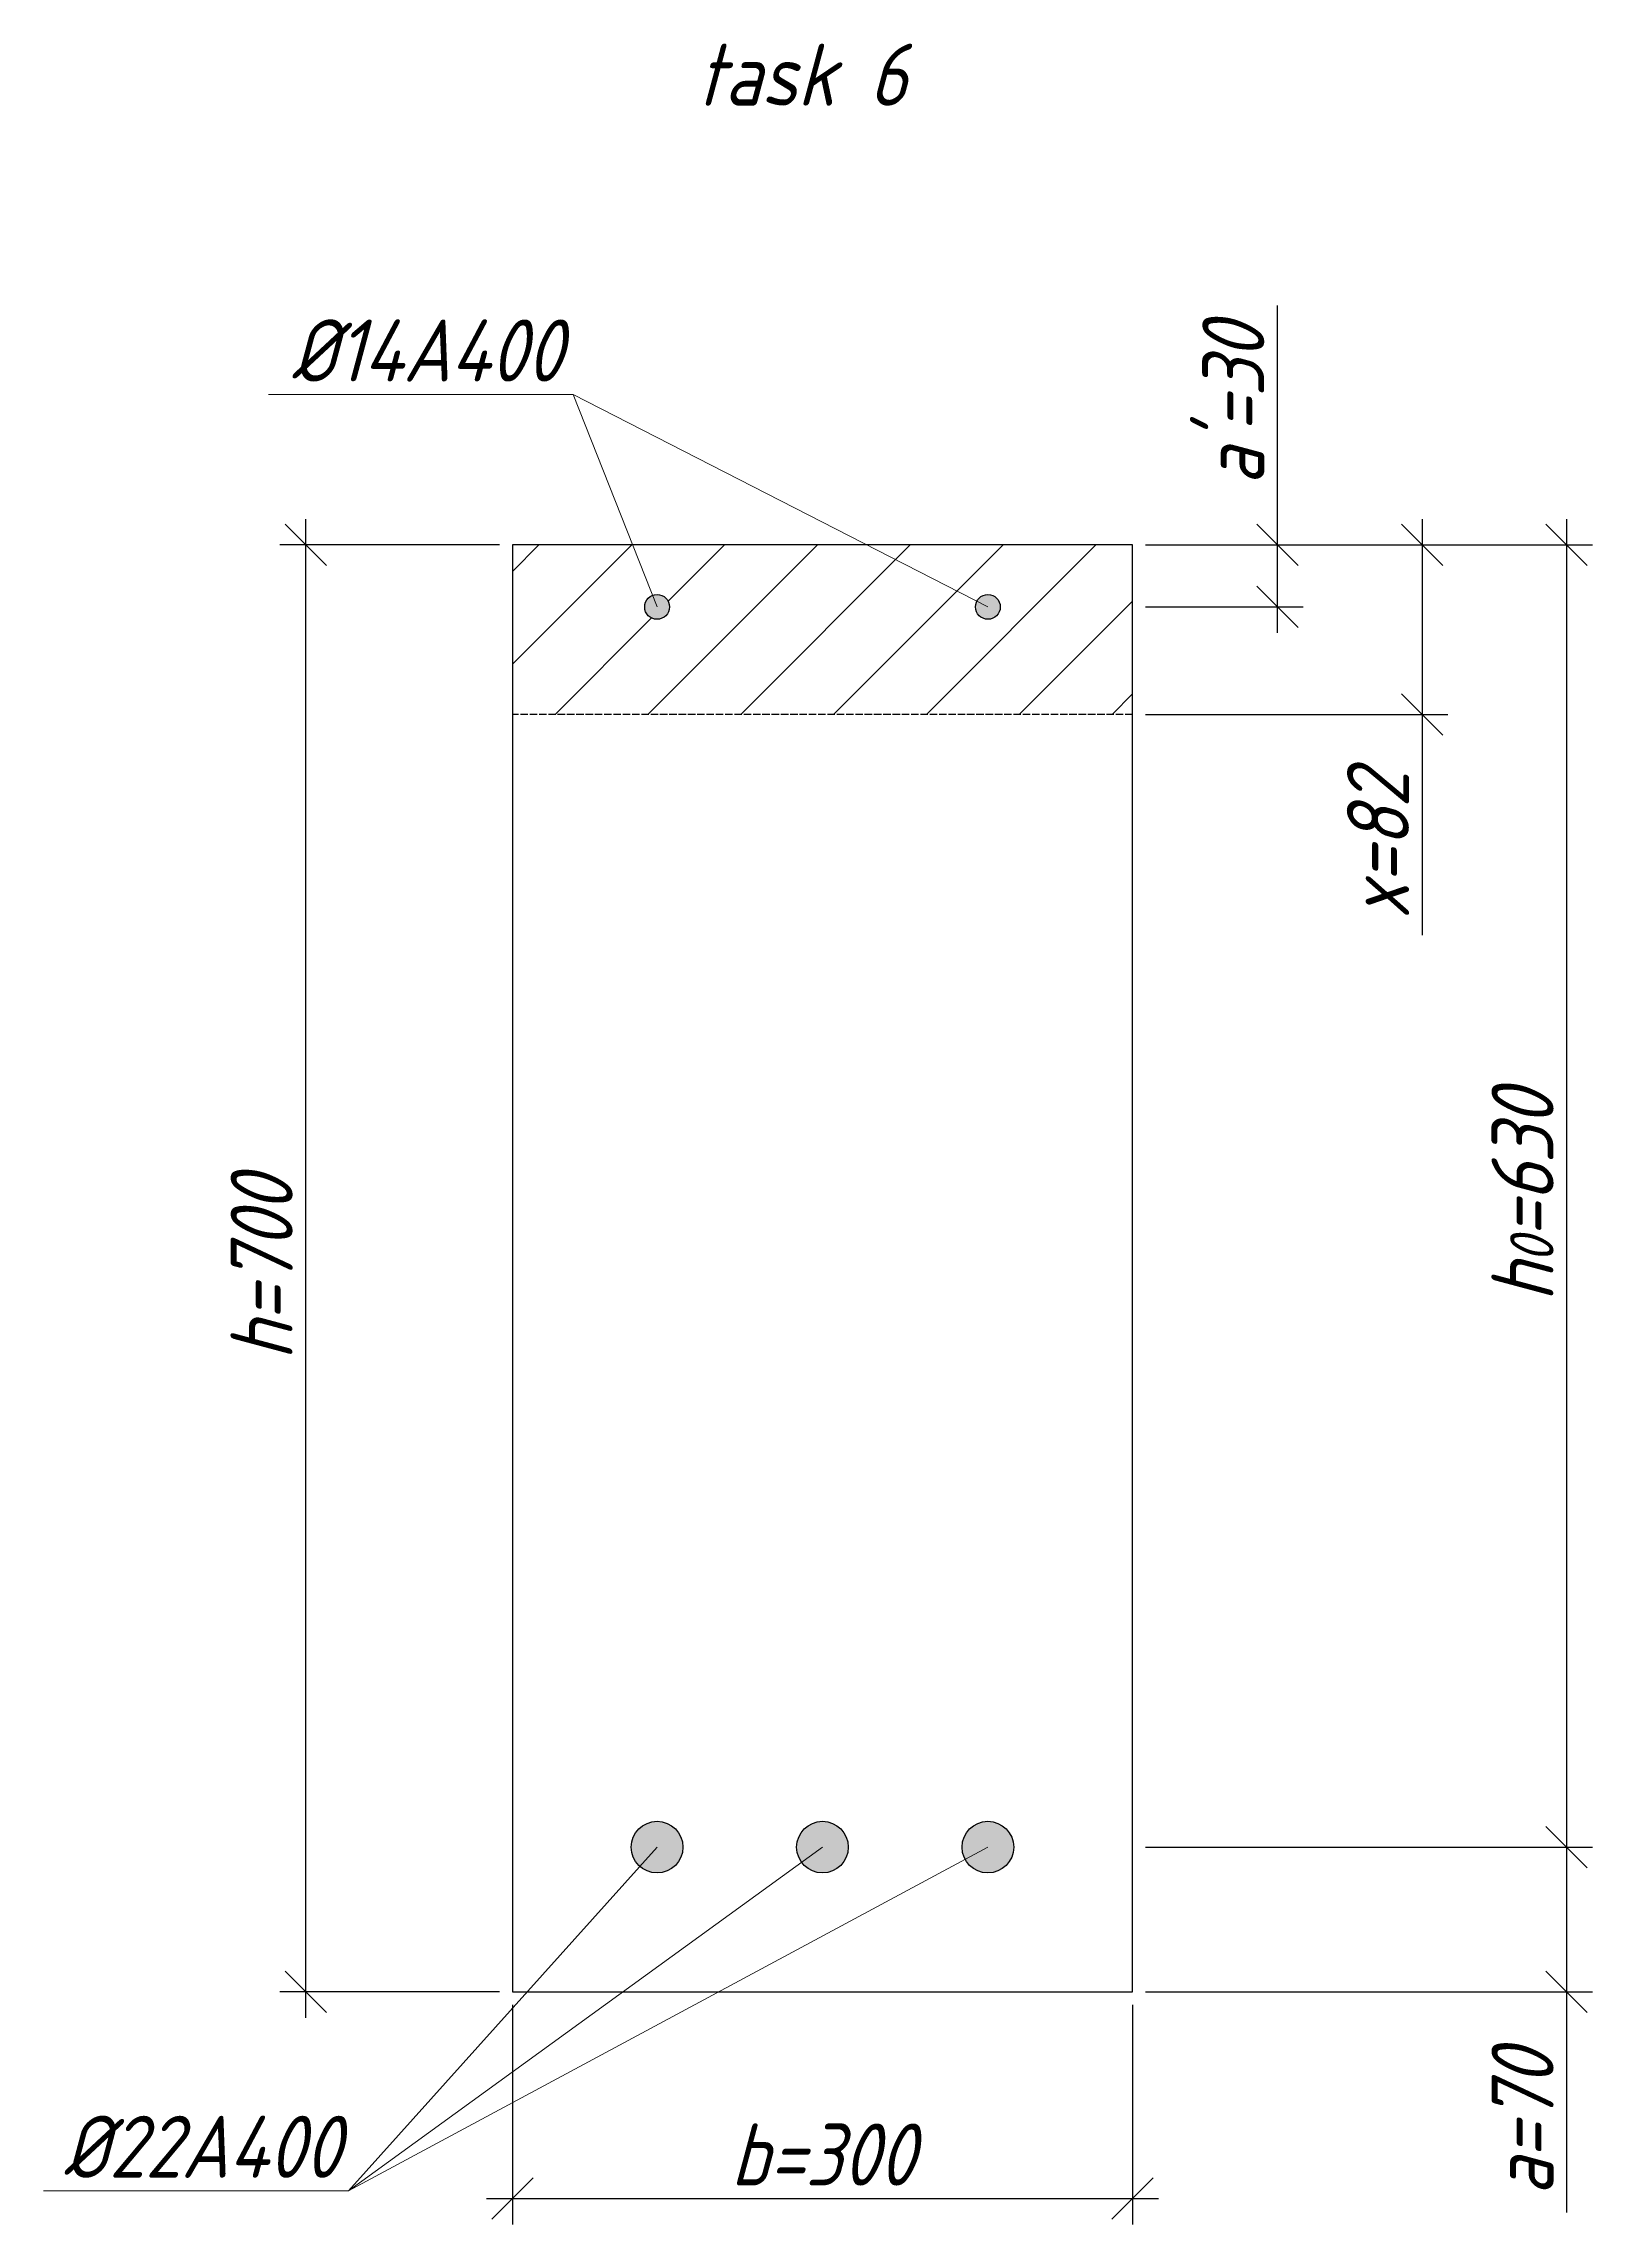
# Model space of a CAD drawing. Header units: millimetres. Extents: x -180 to 58926, y -10791 to 13515.
# Drawn here: x 3893 to 4642, y -1012 to 43 of the extents above; entities that cross this region are included whole.
import ezdxf

# ---------------------------------------------------------------- set-up
doc = ezdxf.new("R2010")
doc.units = ezdxf.units.MM
doc.linetypes.add('ACAD_ISO02W100', pattern=[15, 12, -3])
for name, color, linetype, lineweight in [('basic', 95, 'Continuous', 30), ('hatch', 117, 'ACAD_ISO02W100', 25), ('hatching', 225, 'Continuous', 20), ('size', 45, 'Continuous', 20), ('text', 13, 'Continuous', 20), ('thin', 153, 'Continuous', 18)]:
    doc.layers.add(name, color=color, linetype=linetype, lineweight=lineweight)
doc.styles.add('Structures', font='isocpeur.ttf', dxfattribs={"width": 0.85, "oblique": 15})
doc.dimstyles.new('Structures', dxfattribs={"dimtxt": 3, "dimasz": 2, "dimexe": 1.25, "dimexo": 0.625, "dimtad": 1, "dimtxsty": 'Structures', "dimblk": 'OBLIQUE', "dimcen": 2.5, "dimdle": 1.25, "dimadec": 0, "dimazin": 0, "dimtfac": 1, "dimtmove": 0, "dimatfit": 3, "dimfxl": 1, "dimarcsym": 0})

# ---------------------------------------------------------------- blocks, each defined once
blk = doc.blocks.new('_Oblique')
at = {"color": 0, "linetype": 'ByBlock', "lineweight": -2}
blk.add_line((-0.5, -0.5), (0.5, 0.5), dxfattribs=at)
blk = doc.blocks.new('*D114')
at = {"layer": 'Defpoints', "color": 0, "transparency": 16777216}
for p in [(4119.9, -899.9), (4419.9, -899.9), (4419.9, -999.9)]:
    blk.add_point(p, dxfattribs=at)
at = {"layer": 'size', "color": 0, "lineweight": -2, "transparency": 16777216}
for p, q in [((4119.9, -906.1), (4119.9, -1012.4)), ((4419.9, -906.1), (4419.9, -1012.4)), ((4107.4, -999.9), (4432.4, -999.9))]:
    blk.add_line(p, q, dxfattribs=at)
at = {"layer": 'size', "color": 0, "lineweight": -2, "transparency": 16777216, "xscale": 20, "yscale": 20, "zscale": 20, "rotation": 180}
blk.add_blockref('_Oblique', (4119.9, -999.9), dxfattribs=at)
at = {"layer": 'size', "color": 0, "lineweight": -2, "transparency": 16777216, "xscale": 20, "yscale": 20, "zscale": 20}
blk.add_blockref('_Oblique', (4419.9, -999.9), dxfattribs=at)
at = {"layer": 'size', "color": 0, "transparency": 16777216, "insert": (4269.9, -978.6), "char_height": 30, "attachment_point": 5, "style": 'Structures'}
blk.add_mtext('b=300', dxfattribs=at)
blk = doc.blocks.new('*D115')
at = {"layer": 'Defpoints', "color": 0, "transparency": 16777216}
for p in [(4019.9, -199.9), (4119.9, -199.9), (4119.9, -899.9)]:
    blk.add_point(p, dxfattribs=at)
at = {"layer": 'size', "color": 0, "lineweight": -2, "transparency": 16777216}
for p, q in [((4019.9, -912.4), (4019.9, -187.4)), ((4113.6, -199.9), (4007.4, -199.9)), ((4113.6, -899.9), (4007.4, -899.9))]:
    blk.add_line(p, q, dxfattribs=at)
at = {"layer": 'size', "color": 0, "lineweight": -2, "transparency": 16777216, "xscale": 20, "yscale": 20, "zscale": 20}
for p, rotation in [((4019.9, -199.9), 90), ((4019.9, -899.9), 270)]:
    blk.add_blockref('_Oblique', p, dxfattribs=dict(at, rotation=rotation))
at = {"layer": 'size', "color": 0, "transparency": 16777216, "insert": (3998.6, -549.9), "char_height": 30, "attachment_point": 5, "rotation": 90, "style": 'Structures'}
blk.add_mtext('h=700', dxfattribs=at)
blk = doc.blocks.new('*D116')
at = {"layer": 'Defpoints', "color": 0, "transparency": 16777216}
for p in [(4419.9, -199.9), (4419.9, -829.9), (4629.8, -829.9)]:
    blk.add_point(p, dxfattribs=at)
at = {"layer": 'size', "color": 0, "lineweight": -2, "transparency": 16777216}
for p, q in [((4629.8, -187.4), (4629.8, -842.4)), ((4426.1, -199.9), (4642.3, -199.9)), ((4426.1, -829.9), (4642.3, -829.9))]:
    blk.add_line(p, q, dxfattribs=at)
at = {"layer": 'size', "color": 0, "lineweight": -2, "transparency": 16777216, "xscale": 20, "yscale": 20, "zscale": 20}
for p, rotation in [((4629.8, -199.9), 90), ((4629.8, -829.9), 270)]:
    blk.add_blockref('_Oblique', p, dxfattribs=dict(at, rotation=rotation))
at = {"layer": 'size', "color": 0, "transparency": 16777216, "insert": (4608.5, -514.9), "char_height": 30, "attachment_point": 5, "rotation": 90, "style": 'Structures'}
blk.add_mtext('h{\\H0.7x;\\S^ 0;}=630', dxfattribs=at)
blk = doc.blocks.new('*D117')
at = {"layer": 'Defpoints', "color": 0, "transparency": 16777216}
for p in [(4419.9, -829.9), (4419.9, -899.9), (4629.8, -899.9)]:
    blk.add_point(p, dxfattribs=at)
at = {"layer": 'size', "color": 0, "lineweight": -2, "transparency": 16777216}
for p, q in [((4629.8, -817.4), (4629.8, -899.9)), ((4426.1, -829.9), (4642.3, -829.9)), ((4426.1, -899.9), (4642.3, -899.9)), ((4629.8, -899.9), (4629.8, -1006.7))]:
    blk.add_line(p, q, dxfattribs=at)
at = {"layer": 'size', "color": 0, "lineweight": -2, "transparency": 16777216, "xscale": 20, "yscale": 20, "zscale": 20}
for p, rotation in [((4629.8, -829.9), 90), ((4629.8, -899.9), 270)]:
    blk.add_blockref('_Oblique', p, dxfattribs=dict(at, rotation=rotation))
at = {"layer": 'size', "color": 0, "transparency": 16777216, "insert": (4608.5, -963.3), "char_height": 30, "attachment_point": 5, "rotation": 90, "style": 'Structures'}
blk.add_mtext('a=70', dxfattribs=at)
blk = doc.blocks.new('*D118')
at = {"layer": 'Defpoints', "color": 0, "transparency": 16777216}
for p in [(4419.9, -199.9), (4489.9, -199.9), (4419.9, -229.9)]:
    blk.add_point(p, dxfattribs=at)
at = {"layer": 'size', "color": 0, "lineweight": -2, "transparency": 16777216}
for p, q in [((4489.9, -199.9), (4489.9, -84.1)), ((4426.1, -199.9), (4502.4, -199.9)), ((4489.9, -242.4), (4489.9, -199.9)), ((4426.1, -229.9), (4502.4, -229.9))]:
    blk.add_line(p, q, dxfattribs=at)
at = {"layer": 'size', "color": 0, "lineweight": -2, "transparency": 16777216, "xscale": 20, "yscale": 20, "zscale": 20}
for p, rotation in [((4489.9, -199.9), 90), ((4489.9, -229.9), 270)]:
    blk.add_blockref('_Oblique', p, dxfattribs=dict(at, rotation=rotation))
at = {"layer": 'size', "color": 0, "transparency": 16777216, "insert": (4468.6, -132), "char_height": 30, "attachment_point": 5, "rotation": 90, "style": 'Structures'}
blk.add_mtext("a'=30", dxfattribs=at)
blk = doc.blocks.new('*D119')
at = {"layer": 'Defpoints', "color": 0, "transparency": 16777216}
for p in [(4419.9, -199.9), (4419.9, -281.9), (4559.9, -281.9)]:
    blk.add_point(p, dxfattribs=at)
at = {"layer": 'size', "color": 0, "lineweight": -2, "transparency": 16777216}
for p, q in [((4559.9, -187.4), (4559.9, -281.9)), ((4426.1, -199.9), (4572.4, -199.9)), ((4426.1, -281.9), (4572.4, -281.9)), ((4559.9, -281.9), (4559.9, -388.7))]:
    blk.add_line(p, q, dxfattribs=at)
at = {"layer": 'size', "color": 0, "lineweight": -2, "transparency": 16777216, "xscale": 20, "yscale": 20, "zscale": 20}
for p, rotation in [((4559.9, -199.9), 90), ((4559.9, -281.9), 270)]:
    blk.add_blockref('_Oblique', p, dxfattribs=dict(at, rotation=rotation))
at = {"layer": 'size', "color": 0, "transparency": 16777216, "insert": (4538.6, -345.3), "char_height": 30, "attachment_point": 5, "rotation": 90, "style": 'Structures'}
blk.add_mtext('x=82', dxfattribs=at)

msp = doc.modelspace()

# ---------------------------------------------------------------- hatches: boundary and pattern name
at = {"layer": 'basic'}
h = msp.add_hatch(color=256, dxfattribs=at)
h.dxf.hatch_style = 1
h.paths.add_polyline_path([(4183.875, -229.886, 1), (4195.875, -229.886, 1)])
h.paths.add_polyline_path([(4343.875, -229.886, 1), (4355.875, -229.886, 1)])
h = msp.add_hatch(color=256, dxfattribs=at)
h.dxf.hatch_style = 1
h.paths.add_polyline_path([(4177.375, -829.886, 1), (4202.375, -829.886, 1)])
h.paths.add_polyline_path([(4282.375, -829.886, 1), (4257.375, -829.886, 1)])
h.paths.add_polyline_path([(4362.375, -829.886, 1), (4337.375, -829.886, 1)])
at = {"layer": 'hatching'}
h = msp.add_hatch(dxfattribs=at)
h.set_pattern_fill('ANSI31', color=256, scale=10)
h.set_pattern_definition([(45, (11.878, -1132.757), (-22.45064, 22.45064), [])])
h.paths.add_polyline_path([(4419.875, -281.886), (4419.875, -199.886), (4119.875, -199.886), (4119.875, -281.886)])
h.paths.add_polyline_path([(4343.875, -229.886, -1), (4355.875, -229.886, -1)], flags=16)
h.paths.add_polyline_path([(4183.875, -229.886, -1), (4195.875, -229.886, -1)], flags=16)

# ---------------------------------------------------------------- linework, layer by layer
at = {"layer": 'basic'}
for p, q in [((4419.875, -199.886), (4119.875, -199.886)), ((4119.875, -199.886), (4119.875, -899.886)), ((4419.875, -899.886), (4419.875, -199.886)), ((4119.875, -899.886), (4419.875, -899.886))]:
    msp.add_line(p, q, dxfattribs=at)
for centre, radius in [((4189.875, -229.886), 6), ((4349.875, -229.886), 6), ((4189.875, -829.886), 12.5), ((4269.875, -829.886), 12.5), ((4349.875, -829.886), 12.5)]:
    msp.add_circle(centre, radius, dxfattribs=at)
at = {"layer": 'hatch', "ltscale": 0.3}
msp.add_line((4419.875, -281.886), (4119.875, -281.886), dxfattribs=at)
at = {"layer": 'thin'}
for p, q in [((4149.361, -127.14), (4001.926, -127.14)), ((4149.361, -127.14), (4189.875, -229.886)), ((4149.361, -127.14), (4349.875, -229.886)), ((4419.875, -199.886), (4419.875, -281.886)), ((4189.875, -829.886), (4040.572, -996.136)), ((4040.572, -996.136), (4269.875, -829.886)), ((4040.572, -996.136), (4349.875, -829.886)), ((4040.572, -996.136), (3893.137, -996.136))]:
    msp.add_line(p, q, dxfattribs=at)

# ---------------------------------------------------------------- texts
at = {"layer": 'text', "char_height": 30, "width": 137.52879, "attachment_point": 5, "style": 'Structures'}
for s, insert in [('task 6', (4259.971, 27.597)), ('%%C14A400', (4078.429, -105.877)), ('%%C22A400', (3969.64, -974.874))]:
    msp.add_mtext(s, dxfattribs=dict(at, insert=insert))

# ---------------------------------------------------------------- dimensions: what is measured, and where the dimension line sits
at = {"layer": 'size'}
for base, p1, p2, text, picture, middle in [((4489.875, -199.886), (4419.875, -229.886), (4419.875, -199.886), "a'=<>", '*D118', (4468.625, -132.004)), ((4019.875, -199.886), (4119.875, -899.886), (4119.875, -199.886), 'h=<>', '*D115', (3998.625, -549.886)), ((4629.779, -829.886), (4419.875, -199.886), (4419.875, -829.886), 'h{\\H0.7x;\\S^ 0;}=<>', '*D116', (4608.529, -514.886)), ((4559.875, -281.886), (4419.875, -199.886), (4419.875, -281.886), 'x=<>', '*D119', (4538.625, -345.305)), ((4629.779, -899.886), (4419.875, -829.886), (4419.875, -899.886), 'a=<>', '*D117', (4608.529, -963.305))]:
    dim = msp.add_linear_dim(base=base, p1=p1, p2=p2, angle=90, text=text, dimstyle='Structures', dxfattribs=at)
    dim.commit()
    dim.dimension.update_dxf_attribs({"geometry": picture, "text_midpoint": middle})
dim = msp.add_linear_dim(base=(4419.875, -999.886), p1=(4119.875, -899.886), p2=(4419.875, -899.886), text='b=<>', dimstyle='Structures', dxfattribs=at)
dim.commit()
dim.dimension.update_dxf_attribs({"geometry": '*D114', "text_midpoint": (4269.875, -978.636)})

doc.saveas('drawing.dxf')
